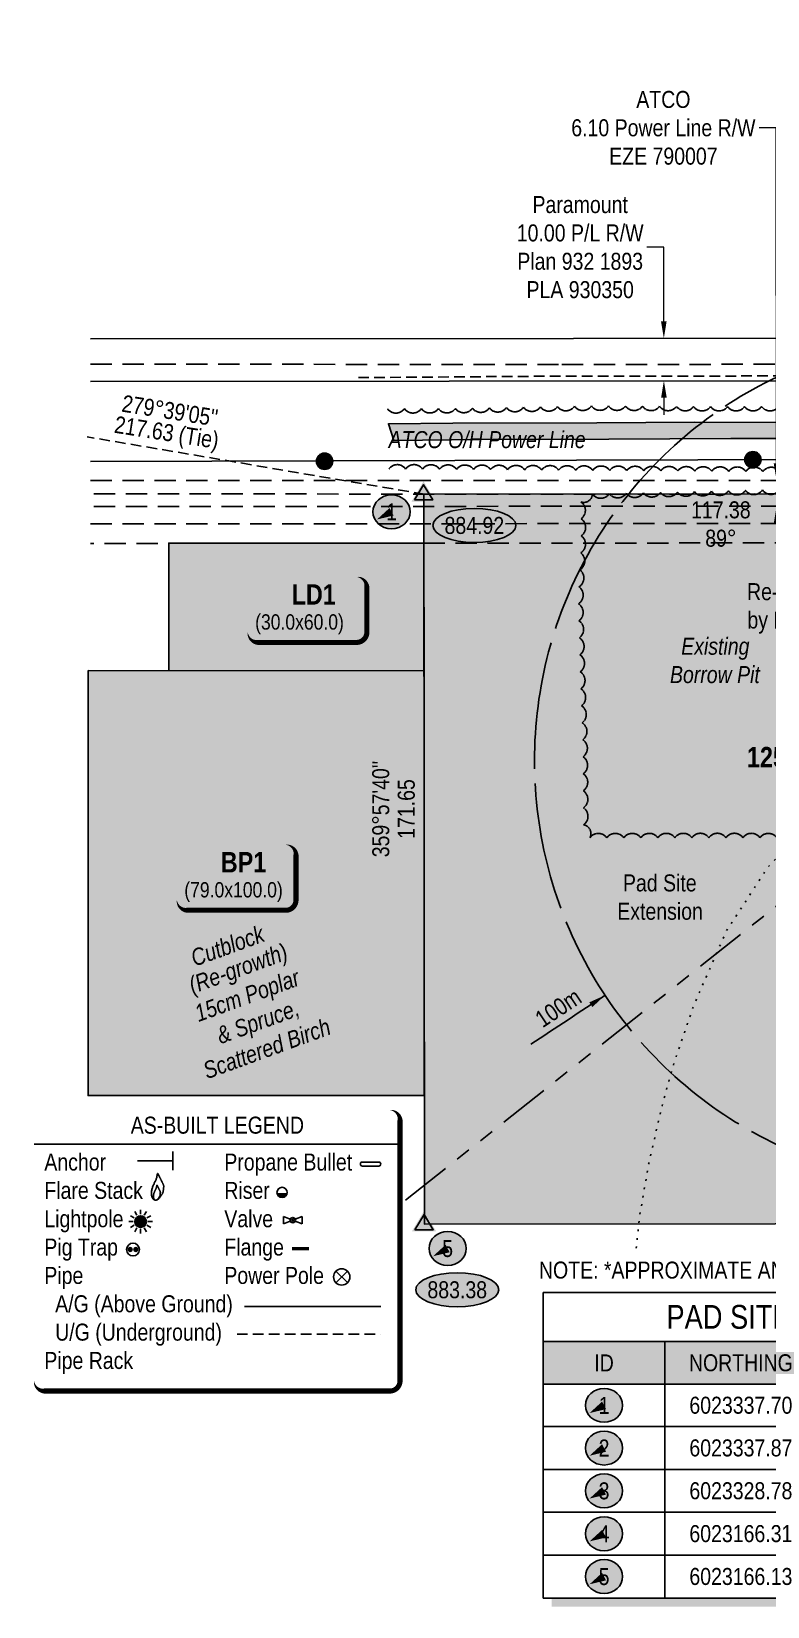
# Model space of a CAD drawing. Extents: x 504328 to 524869, y 6014084 to 6025549.
# Drawn here: x 512635 to 513067, y 6020263 to 6021189 of the extents above; entities that cross this region are included whole.
import ezdxf
from ezdxf.enums import TextEntityAlignment as Align

# ---------------------------------------------------------------- set-up
doc = ezdxf.new("R2010")
doc.units = 0
doc.header["$LTSCALE"] = 5
doc.header["$PDSIZE"] = 0.5
for name, pattern in [('0', [1, 1, 0]), ('foc-ACCESSROAD', [3.75, 2.5, -1.25]), ('foc-BUFFER', [16.75, 15, -1.75]), ('foc-DOT', [1, 0.2, -0.8]), ('foc-DRILLPATH', [14.75, 6, -1.75, 1.75, -1.75, 1.75, -1.75]), ('foc-FLOWLINE', [3.75, 2.5, -1.25]), ('foc-TIELINE', [1.875, 1.25, -0.625]), ('POWERLINE5', [7.8, 2.4, -0.6, 0.6, -0.6, 0.6, -0.6, 2.4]), ('UG_PIPE', [1.875, 1.25, -0.625])]:
    doc.linetypes.add(name, pattern=pattern)
doc.layers.get('Defpoints').update_dxf_attribs({"color": 9})
for name, color, linetype in [('AS-DRILL', 8, 'foc-DOT'), ('AS-PIPE-UG', 44, 'UG_PIPE'), ('AS-POWER', 104, 'foc-POWER'), ('AS-POWER-EXISTING', 72, 'POWERLINE5'), ('AS-POWER-EXISTING-PP', 72, 'Continuous'), ('AS-ROADS', 254, 'Continuous'), ('AS-SYMBOL', 7, 'Continuous'), ('AUX-BUFFER', 7, 'foc-BUFFER'), ('CG-NOTES', 7, 'Continuous'), ('F-AR', 190, 'foc-ACCESSROAD'), ('F-EZE', 190, 'foc-FLOWLINE'), ('F-RW', 190, 'Continuous'), ('F-WS-S', 8, 'Continuous'), ('L-BD', 7, 'Continuous'), ('L-MON', 1, 'Continuous'), ('L-TIE', 7, 'foc-TIELINE'), ('P-ELEVATION', 7, 'Continuous'), ('P-PDRILLPATH', 12, 'foc-DRILLPATH'), ('P-PROPOSED', 10, 'Continuous'), ('P-PROPOSED-H', 21, 'Continuous'), ('P-TEMP-BLOCKS', 250, 'Continuous'), ('P-TEMP-H', 41, 'Continuous'), ('P-TEMP_WORKSPACE', 46, 'Continuous'), ('P-TXT', 4, 'Continuous'), ('T-BUSH', 110, '0'), ('T-BUSH-T', 110, 'Continuous'), ('T-EXISTING RTF-T', 220, 'Continuous')]:
    doc.layers.add(name, color=color, linetype=linetype)
doc.layers.add('AS-PIPE-AG', color=7, linetype='Continuous', true_color=0x7d00fa)
for name, color, linetype, lineweight in [('F-EZE-T', 190, 'Continuous', 9), ('F-RW-T', 190, 'Continuous', 9), ('T-TEXT', 48, 'Continuous', 18)]:
    doc.layers.add(name, color=color, linetype=linetype, lineweight=lineweight)
doc.styles.add('80', font='ARIALN.TTF', dxfattribs={"height": 10})
doc.styles.add('80CG', font='ARIALN.TTF', dxfattribs={"height": 10})
doc.styles.add('80L', font='ARIALN.TTF', dxfattribs={"height": 10})
doc.styles.add('BOLD', font='ARIALNB.TTF')
doc.styles.add('foc-LtypeFont', font='ARIALN.TTF', dxfattribs={"height": 7.35})
doc.styles.get("Standard").update_dxf_attribs({"font": 'ARIALN.TTF'})
doc.linetypes.add('foc-POWER', pattern='A,6,-1,["P",foc-LtypeFont,S=0.2,R=0,X=-0.625,Y=-0.75],-1.24,4', length=12.24)
doc.dimstyles.new('CG2011', dxfattribs={"dimscale": 5, "dimtxt": 9, "dimasz": 2, "dimexe": 0.2, "dimexo": 0.0625, "dimgap": 0.5, "dimtad": 0, "dimtih": 1, "dimtoh": 1, "dimzin": 0, "dimdsep": 46, "dimtxsty": '80CG', "dimcen": 0.1, "dimse1": 1, "dimse2": 1, "dimclrd": 256, "dimclrt": 256, "dimaunit": 1, "dimadec": 4, "dimazin": 0, "dimtfac": 0.06, "dimtofl": 0, "dimtmove": 0, "dimatfit": 1, "dimfxl": 0.2, "dimtolj": 1, "dimtzin": 0, "dimlwd": -1, "dimarcsym": 0})
doc.dimstyles.new('Compass 5 000', dxfattribs={"dimscale": 5, "dimtxt": 9, "dimasz": 2, "dimexe": 0.2, "dimexo": 0.0625, "dimgap": 0.5, "dimtad": 0, "dimtih": 1, "dimtoh": 1, "dimzin": 0, "dimdsep": 46, "dimtxsty": '80CG', "dimcen": 0.1, "dimse1": 1, "dimse2": 1, "dimclrd": 256, "dimclrt": 256, "dimaunit": 1, "dimadec": 4, "dimazin": 0, "dimtfac": 0.06, "dimtofl": 0, "dimtmove": 0, "dimatfit": 1, "dimfxl": 0.2, "dimtolj": 1, "dimtzin": 0, "dimlwd": -1, "dimarcsym": 0})

# ---------------------------------------------------------------- blocks, each defined once
blk = doc.blocks.new('*D473')
at = {"layer": 'Defpoints', "color": 0, "transparency": 16777216}
for p in [(512956.34, 6021008.72), (513006.08, 6021008.78), (512956.37, 6020983.75)]:
    blk.add_point(p, dxfattribs=at)
at = {"layer": 'F-RW-T', "transparency": 16777216}
for p, q in [((513006.01, 6021062.29), (512996.01, 6021062.29)), ((513006.07, 6021018.78), (513006.01, 6021062.29)), ((513006.12, 6020973.82), (513006.13, 6020963.82))]:
    blk.add_line(p, q, dxfattribs=at)
for points in [[(513007.73, 6021018.78), (513004.4, 6021018.78), (513006.08, 6021008.78)], [(513007.79, 6020973.82), (513004.46, 6020973.81), (513006.11, 6020983.82)]]:
    blk.add_solid(points, dxfattribs=at)
at = {"layer": 'F-RW-T', "transparency": 16777216, "insert": (512956.93, 6021062.29), "char_height": 10, "attachment_point": 5, "style": '80CG'}
blk.add_mtext('\\A1;Paramount\\P10.00 P/L R/W\\PPlan 932 1893\\PPLA 930350', dxfattribs=at)
blk = doc.blocks.new('*D469')
at = {"layer": 'Defpoints', "color": 0, "transparency": 16777216}
for p in [(513072.33, 6020925.22), (513749.06, 6020925.72), (513749.07, 6020910.49)]:
    blk.add_point(p, dxfattribs=at)
at = {"layer": 'F-EZE-T', "transparency": 16777216}
for p, q in [((513072.17, 6021132.42), (513062.17, 6021132.42)), ((513072.32, 6020935.22), (513072.17, 6021132.42)), ((513072.34, 6020899.99), (513072.35, 6020889.99))]:
    blk.add_line(p, q, dxfattribs=at)
for points in [[(513073.98, 6020935.23), (513070.65, 6020935.22), (513072.33, 6020925.22)], [(513074.01, 6020899.99), (513070.68, 6020899.99), (513072.34, 6020909.99)]]:
    blk.add_solid(points, dxfattribs=at)
at = {"layer": 'F-EZE-T', "transparency": 16777216, "insert": (513005.81, 6021132.42), "char_height": 10, "attachment_point": 5, "style": '80CG'}
blk.add_mtext('\\A1;ATCO\\P6.10 Power Line R/W\\PEZE 790007', dxfattribs=at)
blk = doc.blocks.new('TRIA')
blk.add_hatch(color=255).paths.add_polyline_path([(-0.04, 1.52), (-1.47, -0.87), (1.39, -0.87)])
blk = doc.blocks.new('TRIAA')
blk.add_blockref('TRIA', (0, 0))
blk = doc.blocks.new('TRIB')
at = {"color": 1}
blk.add_lwpolyline([(-1.12, -0.67), (-0.04, 1.13), (1.04, -0.67)], close=True, dxfattribs=at)
blk = doc.blocks.new('TRIBB')
blk.add_blockref('TRIB', (0, 0))
blk = doc.blocks.new('TRICC')
for name in ['TRIAA', 'TRIBB']:
    blk.add_blockref(name, (0, 0))
blk = doc.blocks.new('plspike')
blk.add_blockref('TRICC', (0, 0))
blk = doc.blocks.new('POWERPOLE')
h = blk.add_hatch(color=255)
edge = h.paths.add_edge_path()
edge.add_arc((0, 0), 0.96, 0, 360)
at = {"linetype": 'Continuous'}
for p, q in [((0.68, -0.68), (-0.68, 0.68)), ((-0.68, -0.68), (0.68, 0.68))]:
    blk.add_line(p, q, dxfattribs=at)
blk.add_circle((0, 0), 0.96, dxfattribs=at)
blk = doc.blocks.new('as-built legend')
blk.add_hatch(color=13).paths.add_polyline_path([(38.34, 16.13), (32.53, 16.13, 0.774597)])
h = blk.add_hatch(color=13)
h.dxf.hatch_style = 1
edge = h.paths.add_edge_path()
edge.add_arc((-47.68, -0.3), 3.41, 0, 360)
at = {"layer": 'AS-SYMBOL'}
h = blk.add_hatch(color=13, dxfattribs=at)
h.dxf.hatch_style = 1
h.paths.add_polyline_path([(-52.68, -16.7, 1), (-54.93, -16.7, 1)])
h = blk.add_hatch(color=13, dxfattribs=at)
h.dxf.hatch_style = 1
h.paths.add_polyline_path([(-51.67, -16.7, 1), (-49.42, -16.7, 1)])
at = {"color": 1}
blk.add_line((-110.33, 45.29), (104.8, 45.29), dxfattribs=at)
at = {"color": 13}
for p, q in [((92.28, 34.74), (82.68, 34.74)), ((92.28, 32.34), (82.68, 32.34)), ((32.53, 16.13), (38.34, 16.13)), ((-51.42, 1.85), (-53.65, 3.14)), ((-49.84, 3.43), (-51.13, 5.67)), ((-47.68, 4), (-47.68, 6.59)), ((-45.53, 3.43), (-44.24, 5.67)), ((-43.95, 1.85), (-41.71, 3.14)), ((36.2, 2.77), (36.2, -1.63)), ((40.25, 1.15), (36.2, 2.77)), ((43.14, 1.15), (47.2, 2.77)), ((47.2, 2.77), (47.2, -1.63)), ((-51.99, -0.3), (-54.58, -0.3)), ((-51.42, -2.46), (-53.65, -3.75)), ((-49.84, -4.04), (-51.13, -6.28)), ((-47.68, -4.61), (-47.68, -7.2)), ((-45.53, -4.04), (-44.24, -6.28)), ((-43.95, -2.46), (-41.71, -3.75)), ((-43.37, -0.3), (-40.79, -0.3)), ((36.2, -1.63), (40.25, 0)), ((47.2, -1.63), (43.14, 0))]:
    blk.add_line(p, q, dxfattribs=at)
at = {"color": 1, "flags": 128}
blk.add_lwpolyline([(-104.33, -99.93, 3, 3, 0), (98.8, -99.93, 3, 3, 0.414214), (104.8, -93.93, 3, 3, 0), (104.8, 59.29, 3, 0, 0.414214), (98.8, 65.29, 0, 0, 0), (-104.33, 65.29, 0, 0, 0.414214), (-110.33, 59.29, 0, 0, 0), (-110.33, -93.93, 0, 3, 0.414214)], format="xyseb", close=True, dxfattribs=at)
at = {"color": 13, "flags": 128}
for points in [[(-37.58, 12.69), (-37.79, 12.59), (-38, 12.5), (-38.23, 12.43), (-38.46, 12.38), (-38.69, 12.35), (-38.92, 12.34), (-39.14, 12.35), (-39.36, 12.38), (-39.56, 12.44), (-39.75, 12.51), (-39.94, 12.61), (-40.11, 12.74), (-40.27, 12.88), (-40.42, 13.06), (-40.57, 13.25), (-40.71, 13.48), (-40.85, 13.72), (-40.97, 14), (-41.09, 14.29), (-41.19, 14.62), (-41.28, 14.97), (-41.34, 15.35), (-41.38, 15.76), (-41.39, 16.19), (-41.37, 16.65), (-41.33, 17.13), (-41.26, 17.62), (-41.16, 18.11), (-41.05, 18.61), (-40.93, 19.1), (-40.79, 19.57), (-40.64, 20.02), (-40.49, 20.45), (-40.33, 20.85), (-40.16, 21.23), (-39.99, 21.59), (-39.82, 21.95), (-39.65, 22.3), (-39.47, 22.66), (-39.3, 23.01), (-39.12, 23.38), (-38.95, 23.76), (-38.79, 24.14), (-38.63, 24.53), (-38.48, 24.92), (-38.35, 25.3), (-38.24, 25.69), (-38.15, 26.07), (-38.07, 26.44), (-38.02, 26.79), (-37.98, 27.12), (-37.94, 27.41), (-37.9, 27.65), (-37.87, 27.84), (-37.82, 27.97), (-37.75, 28.02), (-37.67, 27.99), (-37.57, 27.89), (-37.46, 27.73), (-37.34, 27.52), (-37.21, 27.28), (-37.08, 27.01), (-36.95, 26.74), (-36.82, 26.46), (-36.7, 26.2), (-36.58, 25.94), (-36.46, 25.69), (-36.34, 25.45), (-36.22, 25.21), (-36.1, 24.96), (-35.98, 24.71), (-35.84, 24.45), (-35.7, 24.18), (-35.55, 23.9), (-35.4, 23.62), (-35.24, 23.33), (-35.09, 23.05), (-34.94, 22.77), (-34.8, 22.5), (-34.67, 22.24), (-34.55, 21.99), (-34.45, 21.75), (-34.36, 21.53), (-34.28, 21.31), (-34.22, 21.11), (-34.17, 20.9), (-34.13, 20.7), (-34.11, 20.51), (-34.11, 20.31), (-34.12, 20.11), (-34.13, 19.91), (-34.16, 19.71), (-34.19, 19.5), (-34.22, 19.29), (-34.25, 19.08), (-34.27, 18.86), (-34.29, 18.63), (-34.31, 18.4), (-34.33, 18.16), (-34.35, 17.92), (-34.38, 17.68), (-34.42, 17.44), (-34.47, 17.2), (-34.54, 16.96), (-34.62, 16.73), (-34.73, 16.5), (-34.84, 16.27), (-34.97, 16.05), (-35.1, 15.84), (-35.24, 15.63), (-35.37, 15.43), (-35.5, 15.24), (-35.63, 15.05), (-35.75, 14.88), (-35.86, 14.71), (-35.97, 14.54), (-36.08, 14.37), (-36.19, 14.21), (-36.3, 14.05), (-36.41, 13.89), (-36.53, 13.72), (-36.65, 13.56), (-36.78, 13.4), (-36.92, 13.24), (-37.07, 13.08), (-37.22, 12.94), (-37.4, 12.81)], [(-38.04, 12.55), (-38.16, 12.49), (-38.28, 12.44), (-38.4, 12.4), (-38.53, 12.37), (-38.66, 12.36), (-38.79, 12.35), (-38.92, 12.36), (-39.04, 12.37), (-39.15, 12.4), (-39.26, 12.45), (-39.36, 12.5), (-39.45, 12.57), (-39.54, 12.65), (-39.63, 12.75), (-39.71, 12.86), (-39.79, 12.99), (-39.87, 13.12), (-39.94, 13.28), (-40, 13.44), (-40.06, 13.63), (-40.11, 13.82), (-40.14, 14.04), (-40.17, 14.26), (-40.17, 14.5), (-40.16, 14.76), (-40.14, 15.03), (-40.1, 15.3), (-40.05, 15.58), (-39.98, 15.86), (-39.91, 16.14), (-39.84, 16.4), (-39.75, 16.65), (-39.67, 16.89), (-39.58, 17.11), (-39.49, 17.33), (-39.39, 17.53), (-39.29, 17.73), (-39.2, 17.93), (-39.1, 18.13), (-39, 18.33), (-38.9, 18.53), (-38.81, 18.74), (-38.71, 18.96), (-38.63, 19.18), (-38.55, 19.39), (-38.47, 19.61), (-38.41, 19.83), (-38.36, 20.04), (-38.32, 20.24), (-38.29, 20.44), (-38.26, 20.63), (-38.24, 20.79), (-38.22, 20.92), (-38.2, 21.03), (-38.17, 21.1), (-38.14, 21.13), (-38.09, 21.11), (-38.04, 21.06), (-37.97, 20.97), (-37.91, 20.85), (-37.83, 20.72), (-37.76, 20.57), (-37.69, 20.41), (-37.61, 20.26), (-37.54, 20.11), (-37.48, 19.97), (-37.41, 19.83), (-37.35, 19.69), (-37.28, 19.55), (-37.21, 19.42), (-37.14, 19.28), (-37.07, 19.13), (-36.99, 18.98), (-36.9, 18.82), (-36.82, 18.66), (-36.73, 18.51), (-36.64, 18.35), (-36.56, 18.19), (-36.48, 18.04), (-36.41, 17.89), (-36.34, 17.75), (-36.29, 17.62), (-36.23, 17.5), (-36.19, 17.38), (-36.16, 17.26), (-36.13, 17.15), (-36.11, 17.03), (-36.1, 16.92), (-36.1, 16.81), (-36.1, 16.7), (-36.11, 16.59), (-36.12, 16.48), (-36.14, 16.36), (-36.16, 16.24), (-36.17, 16.12), (-36.19, 16), (-36.2, 15.87), (-36.21, 15.74), (-36.22, 15.61), (-36.23, 15.48), (-36.25, 15.34), (-36.27, 15.21), (-36.3, 15.07), (-36.33, 14.94), (-36.38, 14.81), (-36.44, 14.68), (-36.51, 14.55), (-36.58, 14.43), (-36.65, 14.31), (-36.73, 14.19), (-36.8, 14.08), (-36.88, 13.97), (-36.95, 13.87), (-37.01, 13.77), (-37.08, 13.67), (-37.14, 13.58), (-37.2, 13.49), (-37.26, 13.4), (-37.32, 13.31), (-37.39, 13.22), (-37.45, 13.12), (-37.52, 13.03), (-37.59, 12.94), (-37.67, 12.85), (-37.75, 12.77), (-37.84, 12.69), (-37.94, 12.61)]]:
    blk.add_lwpolyline(points, close=True, dxfattribs=at)
at = {"color": 13, "const_width": 2, "flags": 128}
blk.add_lwpolyline([(41.29, -16.19), (46.29, -16.19), (51.29, -16.19)], dxfattribs=at)
at = {"color": 13}
for centre, radius in [((35.43, 16.88), 3), ((-47.68, -0.3), 3.41), ((41.7, 0.57), 1.56), ((41.7, 0.57), 0.55)]:
    blk.add_circle(centre, radius, dxfattribs=at)
for centre, start, end in [((82.68, 33.54), 90, 270), ((92.28, 33.54), 270, 90)]:
    blk.add_arc(centre, 1.2, start, end, dxfattribs=at)
at = {"layer": 'AS-PIPE-AG', "flags": 128}
blk.add_lwpolyline([(13.42, -50.16), (93.42, -50.16)], dxfattribs=at)
at = {"layer": 'AS-PIPE-UG', "flags": 128}
blk.add_lwpolyline([(8.96, -66.48), (93.34, -66.48)], dxfattribs=at)
at = {"layer": 'AS-POWER-EXISTING', "linetype": 'Continuous'}
for p, q in [((73.96, -36.16), (67.1, -29.45)), ((67.1, -36.24), (73.96, -29.53))]:
    blk.add_line(p, q, dxfattribs=at)
blk.add_circle((70.49, -32.85), 4.8, dxfattribs=at)
at = {"layer": 'AS-SYMBOL', "color": 72}
blk.add_line((-28.86, 29.87), (-28.86, 40.87), dxfattribs=at)
at = {"layer": 'AS-SYMBOL', "color": 72, "flags": 128}
blk.add_lwpolyline([(-49.49, 35.37), (-28.86, 35.37)], dxfattribs=at)
at = {"layer": 'AS-SYMBOL', "color": 13}
for centre, radius in [((-52.17, -16.72), 3.75), ((-53.8, -16.7), 1.12), ((-50.54, -16.7), 1.12)]:
    blk.add_circle(centre, radius, dxfattribs=at)
at = {"insert": (-60.3, 61.42), "char_height": 10, "attachment_point": 1, "style": '80L'}
blk.add_mtext_dynamic_manual_height_columns('\\pi6.80782;AS-BUILT LEGEND', width=114.8298, gutter_width=45, heights=[0], dxfattribs=at)
at = {"layer": 'CG-NOTES', "char_height": 10, "attachment_point": 1, "style": '80L'}
for s, insert, width in [('Anchor\\PFlare Stack\\PLightpole\\PPig Trap\\PPipe\\P  A/G (Above Ground)\\P  U/G (Underground)\\PPipe Rack', (-104.29, 39.73), 110.2091), ('Propane Bullet\\PRiser\\PValve\\PFlange\\PPower Pole', (1.51, 39.73), 85.1819)]:
    blk.add_mtext(s, dxfattribs=dict(at, insert=insert, width=width))
blk = doc.blocks.new('*U485')
h = blk.add_hatch(color=191)
edge = h.paths.add_edge_path()
edge.add_line((-29, -20), (29, -20))
edge.add_arc((29, -14), 6, 270, 360)
edge.add_line((35, -14), (35, 12.5))
edge.add_arc((29, 12.5), 6, 0, 90)
edge.add_line((29, 18.5), (-29, 18.5))
edge.add_arc((-29, 12.5), 6, 90, 180)
edge.add_line((-35, 12.5), (-35, -14))
edge.add_arc((-29, -14), 6, 180, 270)
at = {"color": 250, "flags": 128}
blk.add_lwpolyline([(-29, -20, 3, 3, 0), (29, -20, 3, 3, 0.414214), (35, -14, 3, 3, 0), (35, 12.5, 3, 0, 0.414214), (29, 18.5, 0, 0, 0), (-29, 18.5, 0, 0, 0.414214), (-35, 12.5, 0, 0, 0), (-35, -14, 0, 3, 0.414214)], format="xyseb", close=True, dxfattribs=at)
at = {"flags": 128}
blk.add_lwpolyline([(-21.77, -8.71, 0, 7.5, 0), (0, 0, 0, 0, 0)], format="xyseb", dxfattribs=at)
at = {"color": 250}
for tag, p, height, style in [('TEMP_AREA_W1_001', (-9.21, 2.24), 12, 'BOLD'), ('ENTER_TEXT_001', (-30.66, -12.47), 9, '80')]:
    blk.add_attdef(tag, p, '', height=height, dxfattribs=dict(at, style=style))
blk = doc.blocks.new('*U545')
at = {"layer": 'CG-NOTES'}
for p, q in [((-173.38, 20.73), (166.62, 20.73)), ((-173.38, -1.71), (-173.38, 20.73)), ((166.62, 20.73), (166.62, -1.71)), ((-173.38, -159.19), (-173.38, -1.71)), ((166.62, -1.71), (166.62, -159.19)), ((166.62, -159.19), (-173.38, -159.19))]:
    blk.add_line(p, q, dxfattribs=at)
at = {"layer": 'CG-NOTES', "const_width": 5, "flags": 128}
for points in [[(169.12, -1.76), (169.12, 15.73)], [(169.12, -1.76), (169.12, -161.69), (-168.38, -161.69)]]:
    blk.add_lwpolyline(points, dxfattribs=at)
blk = doc.blocks.new('*T546')
at = {"layer": 'CG-NOTES', "color": 5, "lineweight": -2, "transparency": 16777216}
for p, q in [((0, 0), (339.47, 0)), ((0, 0), (0, -53.92)), ((339.47, 0), (339.47, -53.92)), ((0, -28.95), (339.47, -28.95)), ((71.39, -28.95), (71.39, -53.92)), ((160.75, -28.95), (160.75, -53.92)), ((250.11, -28.95), (250.11, -53.92)), ((0, -53.92), (339.47, -53.92))]:
    blk.add_line(p, q, dxfattribs=at)
at = {"layer": 'CG-NOTES', "color": 254, "linetype": 'Continuous', "transparency": 16777216}
for points in [[(0, -28.95), (0, -53.92), (71.39, -28.95), (71.39, -53.92)], [(71.39, -28.95), (71.39, -53.92), (160.75, -28.95), (160.75, -53.92)], [(160.75, -28.95), (160.75, -53.92), (250.11, -28.95), (250.11, -53.92)], [(250.11, -28.95), (250.11, -53.92), (339.47, -28.95), (339.47, -53.92)]]:
    blk.add_solid(points, dxfattribs=at)
at = {"layer": 'CG-NOTES', "color": 0, "linetype": 'Continuous', "transparency": 16777216, "insert": (169.74, -14.48), "char_height": 13.9782, "width": 333.4795, "attachment_point": 5}
blk.add_mtext('{\\C14;PAD SITE COORDINATES}', dxfattribs=at)
at = {"layer": 'CG-NOTES', "color": 0, "linetype": 'Continuous', "transparency": 16777216, "char_height": 9.984, "attachment_point": 5, "style": '80'}
for s, insert, width in [('ID', (35.69, -41.44), 68.3933), ('NORTHING', (116.07, -41.44), 86.3652), ('EASTING', (205.43, -41.44), 86.3652), ('ELEVATION', (294.79, -41.44), 86.3652)]:
    blk.add_mtext(s, dxfattribs=dict(at, insert=insert, width=width))
blk = doc.blocks.new('Induction_Bend_No')
at = {"layer": 'P-ELEVATION'}
h = blk.add_hatch(color=111, dxfattribs=at)
h.dxf.hatch_style = 1
edge = h.paths.add_edge_path()
edge.add_ellipse((0, 0), major_axis=(-10.94, 0), ratio=0.913794, start_angle=0, end_angle=360)
at = {"layer": 'P-ELEVATION', "color": 7, "flags": 128}
blk.add_lwpolyline([(0, 0, 5, 0, 0), (-8.54, -4.54, 0, 0, 0)], format="xyseb", dxfattribs=at)
at = {"layer": 'P-ELEVATION', "color": 7}
blk.add_ellipse((0, 0), major_axis=(-10.94, 0), ratio=0.913794, dxfattribs=at)
at = {"layer": 'P-ELEVATION', "style": '80'}
blk.add_attdef('BEND', text='', height=10, dxfattribs=at).set_placement((0, 0), align=Align.MIDDLE_CENTER)
blk = doc.blocks.new('*T547')
at = {"layer": 'CG-NOTES', "color": 0, "linetype": 'ByBlock', "lineweight": -2, "transparency": 16777216}
for p, q in [((0, 0), (339.47, 0)), ((0, 0), (0, -125.72)), ((71.39, 0), (71.39, -125.72)), ((160.75, 0), (160.75, -125.72)), ((250.11, 0), (250.11, -125.72)), ((339.47, 0), (339.47, -125.72)), ((0, -24.96), (339.47, -24.96)), ((0, -50.15), (339.47, -50.15)), ((0, -75.34), (339.47, -75.34)), ((0, -100.53), (339.47, -100.53)), ((0, -125.72), (339.47, -125.72))]:
    blk.add_line(p, q, dxfattribs=at)
at = {"layer": 'CG-NOTES', "color": 0, "transparency": 16777216, "xscale": 0.9984416200381856, "yscale": 0.9984416200381856, "zscale": 0.9984416200381856}
for p, values in [((35.69, -12.48), {'BEND': '1'}), ((35.69, -37.56), {'BEND': '2'}), ((35.69, -62.74), {'BEND': '3'}), ((35.69, -87.93), {'BEND': '4'}), ((35.69, -113.12), {'BEND': '5'})]:
    blk.add_blockref('Induction_Bend_No', p, dxfattribs=at).add_auto_attribs(values)
at = {"layer": 'CG-NOTES', "color": 0, "transparency": 16777216, "char_height": 10, "width": 86.3652, "attachment_point": 5, "style": '80CG'}
for s, insert in [('{\\C256;6023337.70}', (116.07, -12.48)), ('{\\C256;508560.12}', (205.43, -12.48)), ('884.92', (294.79, -12.48)), ('{\\C256;6023337.87}', (116.07, -37.56)), ('{\\C256;508810.36}', (205.43, -37.56)), ('881.29', (294.79, -37.56)), ('{\\C256;6023328.78}', (116.07, -62.74)), ('{\\C256;508807.41}', (205.43, -62.74)), ('881.57', (294.79, -62.74)), ('{\\C256;6023166.31}', (116.07, -87.93)), ('{\\C256;508807.42}', (205.43, -87.93)), ('882.03', (294.79, -87.93)), ('6023166.13', (116.07, -113.12)), ('508560.23', (205.43, -113.12)), ('883.38', (294.79, -113.12))]:
    blk.add_mtext(s, dxfattribs=dict(at, insert=insert))
blk = doc.blocks.new('we')
at = {"layer": 'P-ELEVATION'}
h = blk.add_hatch(color=111, dxfattribs=at)
h.dxf.hatch_style = 1
edge = h.paths.add_edge_path()
edge.add_ellipse((0, 0), major_axis=(-24.38, 0), ratio=0.410256, start_angle=0, end_angle=360)
at = {"layer": 'P-ELEVATION', "color": 7, "flags": 128}
blk.add_lwpolyline([(0, 0, 12.5, 0, 0), (-12.42, -6.43, 0, 0, 0)], format="xyseb", dxfattribs=at)
at = {"layer": 'P-ELEVATION', "color": 7}
blk.add_ellipse((0, 0), major_axis=(-24.38, 0), ratio=0.410256, dxfattribs=at)
at = {"layer": 'P-ELEVATION', "style": '80'}
blk.add_attdef('ELEVATION', text='', height=10, dxfattribs=at).set_placement((0, 0), align=Align.MIDDLE_CENTER)

msp = doc.modelspace()

# ---------------------------------------------------------------- hatches: boundary and pattern name
at = {"layer": 'AS-ROADS'}
h = msp.add_hatch(color=256, dxfattribs=at)
h.dxf.hatch_style = 1
h.paths.add_polyline_path([(513403.435, 6020846.094), (513425.11, 6020879.949), (513426.975, 6020919.706), (513413.522, 6020944.049), (513393.47, 6020949.999), (513306.055, 6020950.399), (513264.252, 6020950.191), (513190.325, 6020950.046), (513120.707, 6020949.771), (513045.352, 6020949.846), (512973.69, 6020949.559), (512898.142, 6020949.219), (512847.45, 6020948.631), (512844.232, 6020958.536), (512882.125, 6020958.934), (512966.81, 6020959.104), (513024.26, 6020959.441), (513077.812, 6020959.339), (513141.552, 6020959.094), (513235.91, 6020958.464), (513305.115, 6020959.256), (513370.082, 6020959.016), (513435.847, 6020958.561), (513494.307, 6020959.344), (513538.16, 6020959.336), (513613.24, 6020959.534), (513687.967, 6020959.899), (513686.817, 6020951.534), (513614.695, 6020951.506), (513536.775, 6020950.634), (513479.067, 6020949.911), (513461.81, 6020939.936), (513453.425, 6020890.019), (513439.727, 6020844.914)])
at = {"layer": 'P-PROPOSED-H'}
h = msp.add_hatch(color=256, dxfattribs=at)
h.dxf.hatch_style = 1
h.paths.add_polyline_path([(513158.4, 6020917.265), (512865.115, 6020917.063), (512865.395, 6020488.169), (513483.368, 6020488.593), (513483.48, 6020592.694), (513158.612, 6020592.451)])
at = {"layer": 'P-TEMP-H'}
h = msp.add_hatch(color=256, dxfattribs=at)
h.dxf.hatch_style = 1
h.paths.add_polyline_path([(512715.199, 6020813.408), (512715.214, 6020888.368), (512865.134, 6020888.338), (512865.183, 6020813.378)])
h = msp.add_hatch(color=256, dxfattribs=at)
h.dxf.hatch_style = 1
h.paths.add_polyline_path([(512865.183, 6020813.378), (512667.875, 6020813.418), (512667.782, 6020563.662), (512865.345, 6020563.622)])

# ---------------------------------------------------------------- linework, layer by layer
at = {"layer": 'AS-DRILL', "flags": 128}
msp.add_lwpolyline([(513317.218, 6020745.877), (513317.218, 6020745.877), (513317.393, 6020745.702), (513317.568, 6020745.628), (513318.269, 6020745.204), (513318.771, 6020744.48), (513319.122, 6020743.88), (513319.523, 6020743.356), (513319.949, 6020742.832), (513320.124, 6020742.433), (513320.376, 6020741.758), (513320.602, 6020741.183), (513321.003, 6020740.484), (513321.58, 6020739.61), (513322.132, 6020738.611), (513322.659, 6020737.587), (513323.261, 6020736.564), (513323.988, 6020735.415), (513324.715, 6020734.166), (513325.542, 6020732.993), (513326.419, 6020731.92), (513327.697, 6020730.397), (513326.322, 6020730.645), (513323.443, 6020732.739), (513319.511, 6020736.181), (513315.48, 6020739.673), (513311.548, 6020743.216), (513307.617, 6020746.484), (513303.761, 6020749.526), (513299.955, 6020752.419), (513296.075, 6020755.362), (513292.168, 6020758.604), (513288.312, 6020762.072), (513284.38, 6020765.689), (513280.223, 6020769.231), (513276.142, 6020772.348), (513272.337, 6020775.191), (513269.157, 6020777.86), (513266.327, 6020780.505), (513263.923, 6020782.5), (513261.969, 6020784.346), (513259.765, 6020786.717), (513257.385, 6020789.362), (513255.13, 6020791.983), (513252.975, 6020794.529), (513251.146, 6020796.851), (513249.617, 6020798.873), (513247.963, 6020800.795), (513246.109, 6020802.991), (513244.379, 6020805.362), (513242.926, 6020807.335), (513241.522, 6020809.082), (513239.494, 6020811.053), (513236.865, 6020813.123), (513234.461, 6020814.919), (513232.333, 6020816.514), (513230.38, 6020818.211), (513229.077, 6020819.783), (513227.824, 6020821.206), (513226.271, 6020822.603), (513224.568, 6020824.225), (513222.789, 6020826.496), (513220.81, 6020828.917), (513219.106, 6020830.689), (513217.703, 6020832.437), (513216.099, 6020834.484), (513214.095, 6020836.605), (513211.816, 6020838.45), (513209.438, 6020840.021), (513206.936, 6020841.441), (513204.308, 6020842.761), (513202.431, 6020843.857), (513200.728, 6020845.254), (513198.524, 6020847.275), (513196.394, 6020850.246), (513191.978, 6020858.338), (513189.695, 6020862.733), (513187.587, 6020867.029), (513185.578, 6020871.475), (513183.494, 6020876.371), (513181.435, 6020880.942), (513179.528, 6020884.889), (513177.946, 6020888.461), (513176.059, 6020894.507), (513175.705, 6020896.506), (513175.578, 6020898.056), (513175.575, 6020899.581), (513176.173, 6020900.332), (513178.326, 6020898.637), (513182.786, 6020893.495), (513189.127, 6020885.057), (513196.273, 6020874.096), (513202.822, 6020861.608), (513207.497, 6020848.417), (513208.722, 6020835.595), (513204.421, 6020822.711), (513194.27, 6020810.216), (513178.994, 6020797.512), (513160.398, 6020782.801), (513151.662, 6020775.385), (513141.728, 6020767.066), (513138.508, 6020764.434), (513115.893, 6020745.841), (513092.733, 6020725.321), (513067.036, 6020697.647), (513042.931, 6020660.675), (513023.566, 6020616.538), (513011.732, 6020581.765), (513005.028, 6020557.677), (512997.193, 6020523.687), (512992, 6020493.677), (512989.576, 6020471.795)], dxfattribs=at)
at = {"layer": 'AS-PIPE-UG', "flags": 128}
msp.add_lwpolyline([(512826.61, 6020985.631), (512925.012, 6020986.391), (513075.242, 6020986.636), (513215.972, 6020981.966), (513336.987, 6020988.286), (513403.207, 6020989.434), (513445.03, 6020989.769), (513499.677, 6020989.626), (513538.885, 6020989.411), (513577.057, 6020989.029), (513647.45, 6020987.349), (513696.647, 6020986.984)], dxfattribs=at)
at = {"layer": 'AS-POWER', "flags": 128}
msp.add_lwpolyline([(512669.281, 6020936.293), (513525.547, 6020938.754)], dxfattribs=at)
at = {"layer": 'AS-ROADS', "flags": 128}
msp.add_lwpolyline([(513120.707, 6020949.771), (513045.352, 6020949.846), (512973.69, 6020949.559), (512898.142, 6020949.219), (512847.45, 6020948.631), (512844.232, 6020958.536), (512882.125, 6020958.934), (512966.81, 6020959.104), (513024.26, 6020959.441), (513077.812, 6020959.339)], dxfattribs=at)
at = {"layer": 'AUX-BUFFER', "color": 251, "linetype": 'foc-BUFFER', "flags": 128}
msp.add_lwpolyline([(513409.017, 6020904.044, 0.2445145), (513204.364, 6021010.31), (513179.778, 6021010.293, 1), (513180.122, 6020510.56), (513204.709, 6020510.577, 0.560799), (513426.823, 6020874.556, 0.560799)], format="xyb", dxfattribs=at)
at = {"layer": 'F-AR'}
for points in [[(512669.281, 6020993.516), (512946.243, 6020993.39), (513515.487, 6020993.778), (513535.803, 6020993.792), (513554.921, 6020993.807), (513574.942, 6020993.343), (513599.619, 6020993.838), (513604.091, 6020993.841), (513642.926, 6020993.867), (513697.262, 6020993.903), (513858.797, 6020994.015)], [(513858.797, 6020917.797), (513721.141, 6020917.701), (513682.301, 6020917.675), (513627.966, 6020917.639), (513592.018, 6020917.614), (513589.128, 6020917.612), (513575.048, 6020918.495), (513552.985, 6020917.588), (513530.023, 6020917.573), (513490.737, 6020917.494), (512946.238, 6020917.174), (512669.281, 6020917.301)]]:
    msp.add_lwpolyline(points, dxfattribs=at)
at = {"layer": 'F-EZE'}
for points in [[(512669.281, 6020925.172), (513493.201, 6020925.364), (513532.572, 6020925.374), (513538.028, 6020925.377), (513551.228, 6020925.379), (513575.038, 6020925.384), (513577.288, 6020925.386), (513590.489, 6020924.762), (513629.489, 6020925.399), (513641.052, 6020925.401), (513683.82, 6020925.412), (513695.388, 6020925.414), (513722.656, 6020925.419), (513858.797, 6020925.449)], [(513858.797, 6020910.205), (513719.666, 6020910.174), (513695.391, 6020910.17), (513680.828, 6020910.167), (513641.054, 6020910.157), (513626.497, 6020910.155), (513593.702, 6020910.145), (513587.663, 6020910.144), (513575.06, 6020910.141), (513572.262, 6020910.14), (513554.667, 6020910.135), (513538.031, 6020910.131), (513527.595, 6020910.129), (513488.26, 6020910.169), (512946.243, 6020909.999), (512669.281, 6020909.935)], [(512669.281, 6020899.631), (513158.764, 6020899.962), (513484.994, 6020900.184), (513524.359, 6020900.224), (513520.725, 6020888.986), (513483.293, 6020888.786), (513158.76, 6020888.538), (512669.281, 6020888.205)]]:
    msp.add_lwpolyline(points, dxfattribs=at)
at = {"layer": 'F-RW'}
for points in [[(512669.281, 6021008.428), (513520.473, 6021009.048), (513532.36, 6021009.056), (513559.91, 6021009.076), (513571.393, 6021009.079), (513574.919, 6021009.082), (513604.605, 6021009.105), (513607.087, 6021009.106), (513645.923, 6021009.133), (513700.257, 6021009.171), (513858.797, 6021009.279)], [(513858.797, 6020984.295), (513734.195, 6020984.211), (513695.355, 6020984.184), (513641.018, 6020984.146), (513602.184, 6020984.12), (513596.444, 6020984.116), (513577.025, 6020984.102), (513574.955, 6020984.101), (513551.747, 6020984.088), (513537.995, 6020984.074), (513512.312, 6020984.054), (512669.281, 6020983.452)]]:
    msp.add_lwpolyline(points, dxfattribs=at)
at = {"layer": 'L-TIE', "flags": 128}
msp.add_lwpolyline([(512865.466, 6020917.126), (512667.266, 6020950.829)], dxfattribs=at)
at = {"layer": 'P-PDRILLPATH', "flags": 128}
msp.add_lwpolyline([(512854.323, 6020502.171), (513179.95, 6020760.426)], dxfattribs=at)
at = {"layer": 'P-PROPOSED', "flags": 128}
msp.add_lwpolyline([(513483.35, 6020894.776), (513490.737, 6020917.494), (512865.115, 6020917.063), (512865.395, 6020488.169), (513483.368, 6020488.593)], close=True, dxfattribs=at)
at = {"layer": 'P-TEMP_WORKSPACE'}
msp.add_lwpolyline([(512715.199, 6020813.408), (512715.214, 6020888.368), (512865.134, 6020888.338), (512865.183, 6020813.378)], close=True, dxfattribs=at)
at = {"layer": 'P-TEMP_WORKSPACE', "flags": 128}
msp.add_lwpolyline([(512865.183, 6020813.378), (512667.875, 6020813.418), (512667.782, 6020563.662), (512865.345, 6020563.622)], close=True, dxfattribs=at)
at = {"layer": 'T-BUSH', "flags": 128}
for points in [[(512843.65, 6020967.367, 0.5205671), (512853.644, 6020967.401, 0.5205671), (512863.639, 6020967.434, 0.5205671), (512873.634, 6020967.468, 0.5205671), (512883.628, 6020967.519, 0.5205671), (512893.621, 6020967.705, 0.5205671), (512903.614, 6020967.891, 0.5205671), (512913.607, 6020968.077, 0.5205671), (512923.6, 6020968.263, 0.5205671), (512933.593, 6020968.449, 0.5205671), (512943.585, 6020968.635, 0.5205671), (512953.578, 6020968.821, 0.5205671), (512963.571, 6020969.007, 0.5205671), (512973.565, 6020969.01, 0.5205671), (512983.56, 6020968.945, 0.5205671), (512993.554, 6020968.88, 0.5205671), (513003.549, 6020968.815, 0.5205671), (513013.543, 6020968.75, 0.5205671), (513023.538, 6020968.684, 0.5205671), (513033.532, 6020968.658, 0.5205671), (513043.527, 6020968.669, 0.5205671), (513053.521, 6020968.68, 0.5205671), (513063.516, 6020968.691, 0.5205671), (513073.511, 6020968.702, 0.5205671), (513083.505, 6020968.658, 0.5205671), (513093.499, 6020968.564, 0.5205671), (513103.494, 6020968.471, 0.5205671), (513113.488, 6020968.377, 0.5205671), (513123.482, 6020968.284, 0.5205671), (513133.476, 6020968.19, 0.5205671), (513143.47, 6020968.133, 0.5205671), (513153.464, 6020968.252, 0.5205671), (513163.458, 6020968.372, 0.5205671), (513173.452, 6020968.492, 0.5205671), (513183.446, 6020968.611, 0.5205671), (513193.44, 6020968.731, 0.5205671), (513203.434, 6020968.85, 0.5205671), (513213.428, 6020968.97, 0.5205671), (513223.422, 6020969.09, 0.5205671), (513233.416, 6020969.209, 0.5205671), (513243.41, 6020969.216, 0.5205671), (513253.404, 6020969.152, 0.5205671), (513263.399, 6020969.088, 0.5205671), (513273.393, 6020969.024, 0.5205671), (513283.388, 6020968.96, 0.5205671), (513293.382, 6020968.896, 0.5205671), (513303.377, 6020968.833, 0.5205671), (513313.371, 6020968.831, 0.5205671), (513323.366, 6020968.854, 0.5205671), (513333.361, 6020968.877, 0.5205671), (513343.355, 6020968.9, 0.5205671), (513353.35, 6020968.923, 0.5205671), (513363.344, 6020968.946, 0.5205671), (513373.338, 6020969.015, 0.5205671), (513383.329, 6020969.308, 0.5205671), (513393.319, 6020969.601, 0.5205671), (513403.309, 6020969.894, 0.5205671), (513413.3, 6020970.188, 0.5205671), (513423.29, 6020970.481, 0.5205671), (513433.28, 6020970.774, 0.5205671), (513443.272, 6020970.893, 0.5205671), (513453.266, 6020970.785, 0.5205671), (513463.261, 6020970.677, 0.5205671), (513473.255, 6020970.568, 0.5205671), (513483.249, 6020970.46, 0.5205671), (513493.243, 6020970.351, 0.5205671), (513503.237, 6020970.375, 0.5205671), (513513.232, 6020970.411, 0.5205671), (513523.226, 6020970.446, 0.5205671), (513533.221, 6020970.481, 0.5205671), (513543.216, 6020970.517, 0.5205671), (513553.21, 6020970.552, 0.5205671), (513563.205, 6020970.588, 0.5205671), (513573.199, 6020970.623, 0.5205671), (513581.418, 6020976.258, 0.5205671), (513589.605, 6020981.99, 0.5205671), (513597.693, 6020987.819, 0.5205671), (513603.188, 6020996.168, 0.5205671), (513606.747, 6021005.173, 0.5205671), (513607.461, 6021015.142, 0.5205671), (513607.829, 6021020.283, 0.5205671)], [(513481.939, 6020450.484, 0.5205671), (513482.141, 6020460.477, 0.5205671), (513482.342, 6020470.47, 0.5205671), (513482.543, 6020480.462, 0.5205671), (513482.299, 6020490.447, 0.5205671), (513481.765, 6020500.428, 0.5205671), (513481.23, 6020510.408, 0.5205671), (513480.696, 6020520.388, 0.5205671), (513480.161, 6020530.369, 0.5205671), (513479.627, 6020540.349, 0.5205671), (513479.385, 6020550.334, 0.5205671), (513479.646, 6020560.325, 0.5205671), (513479.907, 6020570.316, 0.5205671), (513480.168, 6020580.307, 0.5205671), (513478.617, 6020589.662, 0.5205671), (513468.623, 6020589.748, 0.5205671), (513458.628, 6020589.833, 0.5205671), (513448.634, 6020589.919, 0.5205671), (513438.64, 6020590.005, 0.5205671), (513428.646, 6020590.1, 0.5205671), (513418.651, 6020590.2, 0.5205671), (513408.657, 6020590.301, 0.5205671), (513398.663, 6020590.402, 0.5205671), (513388.669, 6020590.503, 0.5205671), (513378.675, 6020590.604, 0.5205671), (513368.681, 6020590.705, 0.5205671), (513358.686, 6020590.806, 0.5205671), (513348.692, 6020590.795, 0.5205671), (513338.697, 6020590.785, 0.5205671), (513328.703, 6020590.775, 0.5205671), (513318.708, 6020590.765, 0.5205671), (513308.713, 6020590.755, 0.5205671), (513298.719, 6020590.744, 0.5205671), (513288.724, 6020590.722, 0.5205671), (513278.73, 6020590.631, 0.5205671), (513268.736, 6020590.541, 0.5205671), (513258.741, 6020590.45, 0.5205671), (513248.747, 6020590.359, 0.5205671), (513238.753, 6020590.3, 0.5205671), (513228.758, 6020590.267, 0.5205671), (513218.763, 6020590.234, 0.5205671), (513208.769, 6020590.201, 0.5205671), (513198.774, 6020590.167, 0.5205671), (513188.78, 6020590.134, 0.5205671), (513178.785, 6020590.101, 0.5205671), (513169.564, 6020592.066, 0.5205671), (513163.547, 6020600.046, 0.5205671), (513159.229, 6020608.687, 0.5205671), (513158.911, 6020618.676, 0.5205671), (513158.593, 6020628.666, 0.5205671), (513158.275, 6020638.655, 0.5205671), (513157.957, 6020648.645, 0.5205671), (513157.639, 6020658.635, 0.5205671), (513157.321, 6020668.624, 0.5205671), (513157.003, 6020678.614, 0.5205671), (513156.685, 6020688.603, 0.5205671), (513156.367, 6020698.593, 0.5205671), (513156.049, 6020708.583, 0.5205671), (513152.471, 6020715.194, 0.5205671), (513142.477, 6020715.157, 0.5205671), (513132.482, 6020715.119, 0.5205671), (513122.488, 6020715.082, 0.5205671), (513112.493, 6020715.044, 0.5205671), (513102.498, 6020715.056, 0.5205671), (513092.504, 6020715.087, 0.5205671), (513082.509, 6020715.119, 0.5205671), (513072.515, 6020715.151, 0.5205671), (513062.52, 6020715.183, 0.5205671), (513052.525, 6020715.215, 0.5205671), (513042.531, 6020715.225, 0.5205671), (513032.536, 6020715.213, 0.5205671), (513022.542, 6020715.201, 0.5205671), (513012.547, 6020715.19, 0.5205671), (513002.552, 6020715.178, 0.5205671), (512992.558, 6020715.166, 0.5205671), (512982.563, 6020715.155, 0.5205671), (512972.568, 6020715.143, 0.5205671), (512962.574, 6020715.131, 0.5205671), (512958.948, 6020722.822, 0.5205671), (512958.87, 6020732.817, 0.5205671), (512958.793, 6020742.811, 0.5205671), (512958.716, 6020752.805, 0.5205671), (512958.639, 6020762.8, 0.5205671), (512958.483, 6020772.792, 0.5205671), (512958.1, 6020782.78, 0.5205671), (512957.718, 6020792.767, 0.5205671), (512957.335, 6020802.754, 0.5205671), (512957.019, 6020812.744, 0.5205671), (512956.752, 6020822.735, 0.5205671), (512956.484, 6020832.726, 0.5205671), (512956.217, 6020842.717, 0.5205671), (512955.949, 6020852.708, 0.5205671), (512956.226, 6020862.692, 0.5205671), (512956.756, 6020872.673, 0.5205671), (512957.287, 6020882.653, 0.5205671), (512957.585, 6020892.638, 0.5205671), (512957.448, 6020902.632, 0.5205671), (512957.311, 6020912.626, 0.5205671), (512964.093, 6020917.198, 0.5205671), (512974.084, 6020917.439, 0.5205671), (512984.076, 6020917.681, 0.5205671), (512994.068, 6020917.923, 0.5205671), (513004.06, 6020918.165, 0.5205671), (513014.051, 6020918.406, 0.5205671), (513024.043, 6020918.648, 0.5205671), (513034.035, 6020918.89, 0.5205671), (513044.026, 6020919.131, 0.5205671), (513054.018, 6020919.373, 0.5205671), (513064.01, 6020919.615, 0.5205671), (513074.003, 6020919.555, 0.5205671), (513083.996, 6020919.376, 0.5205671), (513093.989, 6020919.197, 0.5205671), (513103.982, 6020919.018, 0.5205671), (513113.975, 6020918.839, 0.5205671), (513123.968, 6020918.66, 0.5205671), (513133.961, 6020918.478, 0.5205671), (513143.953, 6020918.235, 0.5205671), (513153.944, 6020917.992, 0.5205671), (513163.936, 6020917.749, 0.5205671), (513173.928, 6020917.506, 0.5205671), (513183.919, 6020917.263, 0.5205671), (513193.911, 6020917.021, 0.5205671), (513203.903, 6020916.778, 0.5205671), (513213.894, 6020916.535, 0.5205671), (513223.886, 6020916.292, 0.5205671), (513233.878, 6020916.049, 0.5205671), (513243.87, 6020915.806, 0.5205671), (513253.861, 6020915.563, 0.5205671), (513263.853, 6020915.32, 0.5205671), (513273.839, 6020914.92, 0.5205671), (513283.825, 6020914.498, 0.5205671), (513293.811, 6020914.076, 0.5205671), (513303.797, 6020913.654, 0.5205671), (513313.782, 6020913.232, 0.5205671), (513323.768, 6020912.81, 0.5205671), (513333.754, 6020912.388, 0.5205671), (513343.74, 6020911.966, 0.5205671), (513353.66, 6020911.76, 0.5205671), (513361.744, 6020917.638, 0.5205671), (513362.307, 6020925.63, 0.5205671), (513354.053, 6020928.29, 0.5205671), (513344.059, 6020928.363, 0.5205671), (513334.064, 6020928.435, 0.5205671), (513324.07, 6020928.508, 0.5205671), (513314.076, 6020928.581, 0.5205671), (513304.081, 6020928.654, 0.5205671), (513294.087, 6020928.727, 0.5205671), (513284.092, 6020928.799, 0.5205671), (513274.098, 6020928.872, 0.5205671), (513264.104, 6020928.945, 0.5205671), (513254.109, 6020929.018, 0.5205671), (513244.115, 6020929.091, 0.5205671), (513234.121, 6020929.163, 0.5205671), (513224.126, 6020929.236, 0.5205671), (513214.132, 6020929.309, 0.5205671), (513204.137, 6020929.382, 0.5205671), (513194.143, 6020929.454, 0.5205671), (513184.149, 6020929.527, 0.5205671), (513174.154, 6020929.6, 0.5205671), (513164.16, 6020929.673, 0.5205671), (513154.165, 6020929.746, 0.5205671), (513144.171, 6020929.818, 0.5205671), (513134.177, 6020929.891, 0.5205671), (513124.182, 6020929.964, 0.5205671), (513114.188, 6020930.037, 0.5205671), (513104.193, 6020930.11, 0.5205671), (513094.199, 6020930.182, 0.5205671), (513084.205, 6020930.255, 0.5205671), (513074.21, 6020930.328, 0.5205671), (513064.216, 6020930.401, 0.5205671), (513054.222, 6020930.474, 0.5205671), (513044.227, 6020930.546, 0.5205671), (513034.233, 6020930.619, 0.5205671), (513024.238, 6020930.692, 0.5205671), (513014.244, 6020930.765, 0.5205671), (513004.25, 6020930.837, 0.5205671), (512994.255, 6020930.91, 0.5205671), (512984.261, 6020930.983, 0.5205671), (512974.266, 6020931.056, 0.5205671), (512964.272, 6020931.129, 0.5205671), (512954.278, 6020931.201, 0.5205671), (512944.283, 6020931.274, 0.5205671), (512934.289, 6020931.347, 0.5205671), (512924.294, 6020931.42, 0.5205671), (512914.3, 6020931.493, 0.5205671), (512904.306, 6020931.565, 0.5205671), (512894.311, 6020931.638, 0.5205671), (512884.317, 6020931.711, 0.5205671), (512874.323, 6020931.784, 0.5205671), (512864.328, 6020931.857, 0.5205671), (512854.334, 6020931.929, 0.5205671), (512844.598, 6020932, 0.5205671)]]:
    msp.add_lwpolyline(points, format="xyb", dxfattribs=at)

# ---------------------------------------------------------------- block references
for name, p in [('*T546', (512935.274, 6020447.979)), ('*T547', (512935.274, 6020394.064))]:
    msp.add_blockref(name, p)
at = {"layer": 'AS-POWER-EXISTING-PP', "xscale": 4.997326849999963, "yscale": 4.997326849999963, "zscale": 4.997326849999963}
for p in [(512806.752, 6020936.469), (513058.382, 6020937.384)]:
    msp.add_blockref('POWERPOLE', p, dxfattribs=at)
at = {"layer": 'CG-NOTES', "xscale": 0.99897570241797, "yscale": 0.99897570241797, "zscale": 0.99897570241797}
for p, values in [((512846.107, 6020906.801, 0), {'BEND': '1'}), ((512879.053, 6020473.776, 0), {'BEND': '5'})]:
    msp.add_blockref('Induction_Bend_No', p, dxfattribs=at).add_auto_attribs(values)
at = {"layer": 'CG-NOTES'}
for name, p, xscale, yscale, zscale in [('as-built legend', (512746.358, 6020489.878), 0.99946537, 0.99946537, 0.99946537), ('*U545', (513108.383, 6020427.285), 0.9984416200381856, 0.9984416200381856, 0.9984416200381856)]:
    msp.add_blockref(name, p, dxfattribs=dict(at, xscale=xscale, yscale=yscale, zscale=zscale))
at = {"layer": 'F-WS-S'}
for p, values in [((512894.761, 6020898.768), {'ELEVATION': '884.92'}), ((512884.703, 6020449.528), {'ELEVATION': '883.38'})]:
    msp.add_blockref('we', p, dxfattribs=at).add_auto_attribs(values)
at = {"layer": 'L-MON', "xscale": 4.997326849999963, "yscale": 4.997326849999963, "zscale": 4.997326849999963}
for p in [(512865.115, 6020917.063), (512865.395, 6020488.169)]:
    msp.add_blockref('plspike', p, dxfattribs=at)
at = {"layer": 'P-TEMP-BLOCKS', "color": 90, "xscale": 0.99946537, "yscale": 0.99946537, "zscale": 0.99946537}
for p, values in [((512796.607, 6020849.993), {'TEMP_AREA_W1_001': 'LD1', 'ENTER_TEXT_001': '(30.0x60.0)'}), ((512754.988, 6020692.568), {'TEMP_AREA_W1_001': 'BP1', 'ENTER_TEXT_001': '(79.0x100.0)'})]:
    msp.add_blockref('*U485', p, dxfattribs=at).add_auto_attribs(values)

# ---------------------------------------------------------------- texts
at = {"layer": 'AS-POWER', "insert": (512844.357, 6020954.206), "char_height": 9.99465, "attachment_point": 1, "style": '80L'}
msp.add_mtext_dynamic_manual_height_columns('{\\fArial Narrow|b0|i1|c0|p34;ATCO O/H Power Line}', width=115.61796, gutter_width=49.973, heights=[0], dxfattribs=at)
at = {"layer": 'AUX-BUFFER', "insert": (512929.32, 6020611.479), "char_height": 9.9947, "attachment_point": 1, "rotation": 33.476806, "style": '80L'}
msp.add_mtext_dynamic_manual_height_columns('100m', width=34.21625, gutter_width=224.88, heights=[0], dxfattribs=at)
at = {"layer": 'L-BD', "color": 3, "style": 'BOLD'}
msp.add_text('125.8', height=11.9936, dxfattribs=at).set_placement((513054.918, 6020756.587))
at = {"layer": 'L-BD', "style": '80L'}
for s, height, p in [("359°57'40''", 9.99465, (512839.748, 6020732.09)), ('171.65', 9.9947, (512854.74, 6020732.1))]:
    msp.add_text(s, height=height, rotation=90.0373, dxfattribs=at).set_placement(p, align=Align.MIDDLE)
at = {"layer": 'L-BD', "insert": (513039.565, 6020912.925), "char_height": 9.9947, "width": 28.1886, "attachment_point": 2, "rotation": 0.0395, "style": '80L', "bg_fill": 1, "box_fill_scale": 1.1, "bg_fill_color": 21, "bg_fill_transparency": 0}
msp.add_mtext('117.38 89°', dxfattribs=at)
at = {"layer": 'L-BD', "linetype": 'Continuous', "insert": (512932.719, 6020466.091), "char_height": 9.99465, "attachment_point": 1, "style": '80L'}
msp.add_mtext_dynamic_manual_height_columns('NOTE: *APPROXIMATE AND DERIVED FROM LiDAR', width=339.52478, gutter_width=49.973, heights=[0], dxfattribs=at)
at = {"layer": 'L-MON', "insert": (513053.994, 6020881.498), "char_height": 9.99465, "attachment_point": 1, "style": '80L'}
msp.add_mtext_dynamic_manual_height_columns('\\pi27.96362;Fd. no Mk.\\P\\pi0.97942;Re-est. Position\\P\\pi1.18395;by MSL 142127', width=80.11853, gutter_width=49.973, heights=[0], dxfattribs=at)
at = {"layer": 'P-TXT', "insert": (512978.223, 6020693.649), "char_height": 9.99465, "attachment_point": 1, "style": '80L'}
msp.add_mtext_dynamic_manual_height_columns('\\pi3.83717;Pad Site\\P\\pi0.50335;Extension', width=49.58235, gutter_width=49.973, heights=[0], dxfattribs=at)
at = {"layer": 'T-BUSH-T', "insert": (512716.798, 6020629.437), "char_height": 9.99465, "attachment_point": 1, "rotation": 20, "style": '80L'}
msp.add_mtext_dynamic_manual_height_columns('\\pi9.6492;{\\fArial Narrow|b0|i1|c0|p34;(Re-growth)\\P\\pi7.25962;15cm Poplar \\P\\pi14.93628;& Spruce, \\P\\pi0.45562;Scattered Birch}', width=78.0937, gutter_width=49.973, heights=[0], dxfattribs=at)
at = {"layer": 'T-EXISTING RTF-T', "insert": (513009.506, 6020832.766), "char_height": 9.99465, "attachment_point": 1, "style": '80L'}
msp.add_mtext_dynamic_manual_height_columns('\\pi6.79436;{\\fArial Narrow|b0|i1|c0|p34;Existing \\P\\pi0.17785;Borrow Pit}', width=53.10374, gutter_width=49.973, heights=[0], dxfattribs=at)
at = {"layer": 'T-TEXT', "insert": (512720.49, 6020646.345), "char_height": 9.99465, "attachment_point": 1, "rotation": 20, "style": '80L'}
msp.add_mtext_dynamic_manual_height_columns('\\pi7.00511;{\\fArial Narrow|b0|i1|c0|p34;Cutblock\\P}', width=66.25828, gutter_width=49.973, heights=[0], dxfattribs=at)

# ---------------------------------------------------------------- dimensions: what is measured, and where the dimension line sits
at = {"layer": 'F-EZE-T'}
dim = msp.add_linear_dim(base=(513072.325, 6020925.224), p1=(513749.067, 6020910.487), p2=(513749.056, 6020925.723), angle=90.042198, text='ATCO\\P6.10 Power Line R/W\\PEZE 790007', dimstyle='Compass 5 000', dxfattribs=at)
dim.commit()
dim.dimension.update_dxf_attribs({"geometry": '*D469', "text_midpoint": (513005.808, 6021132.416), "dimtype": 161})
at = {"layer": 'F-RW-T'}
dim = msp.add_linear_dim(base=(513006.079, 6021008.783), p1=(512956.368, 6020983.754), p2=(512956.337, 6021008.721), angle=90.071198, text='Paramount\\P10.00 P/L R/W\\PPlan 932 1893\\PPLA 930350', dimstyle='Compass 5 000', dxfattribs=at)
dim.commit()
dim.dimension.update_dxf_attribs({"geometry": '*D473', "text_midpoint": (512956.926, 6021062.29), "dimtype": 161})

# ---------------------------------------------------------------- leaders
at = {"layer": 'AUX-BUFFER', "path_type": 1}
msp.add_leader([(512971.534, 6020622.6), (512928.036, 6020593.835)], dimstyle='CG2011', override={"dimasz": 2, "dimgap": 0.5, "dimtad": 0}, dxfattribs=at)

# ---------------------------------------------------------------- next in the draw order: texts
at = {"layer": 'L-BD', "insert": (512686.073, 6020975.995), "char_height": 9.99465, "width": 61.13824, "attachment_point": 1, "rotation": 351.0669, "line_spacing_factor": 0.775805, "style": '80L', "bg_fill": 3, "box_fill_scale": 1.15, "bg_fill_color": 256, "bg_fill_true_color": 256, "bg_fill_transparency": 0}
msp.add_mtext("\\pi2.64067;279°39'05'' \\P\\pi0.21019;217.63 (Tie)", dxfattribs=at)

doc.saveas('drawing.dxf')
